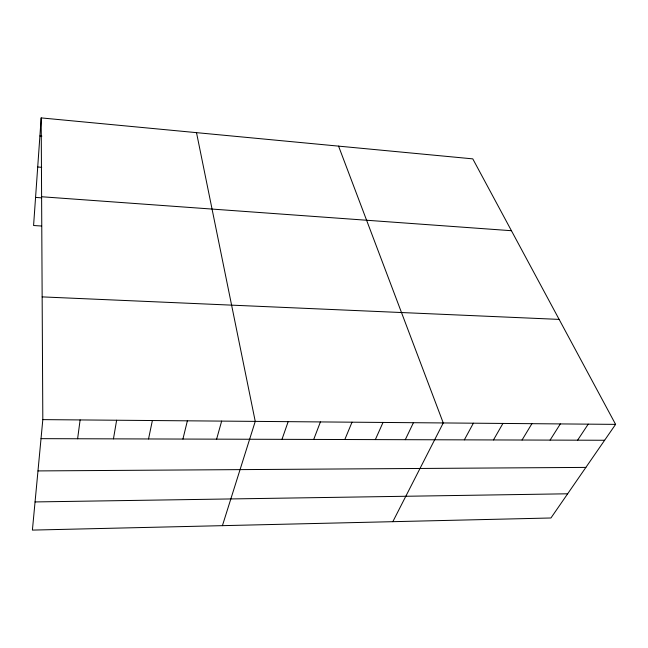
<?xml version="1.0" encoding="UTF-8"?>
<svg xmlns="http://www.w3.org/2000/svg" width="648" height="648" viewBox="0 0 648 648"><rect width="100%" height="100%" fill="white"/><g stroke="black" fill="none" stroke-linecap="round" stroke-linejoin="round"><path stroke-width="0.97" d="M41.18 117.904L42.817 419.62L32.4 530.096L550.938 517.987L615.6 424.375L472.789 158.865L41.18 117.904L33.583 225.512L41.48 226.014M77.614 438.761L80.117 419.928M113.449 438.866L116.632 420.236M148.538 438.963L152.377 420.528M182.922 439.06L187.377 420.819M216.61 439.158L221.656 421.103M222.418 525.658L255.247 421.386L196.506 132.646M281.985 439.344L288.158 421.662M313.713 439.433L320.412 421.929M344.825 439.522L352.026 422.188M375.346 439.603L383.025 422.447M405.284 439.692L413.432 422.699M392.826 521.681L443.248 422.95L338.564 146.124M464.341 439.862L473.372 423.201M493.468 439.943L502.921 423.444M522.045 440.024L531.903 423.687M550.087 440.105L560.334 423.922M577.611 440.178L588.222 424.148M35.057 501.933L567.656 493.792M37.981 470.918L585.881 467.402M41.026 438.656L604.633 440.259M42.817 419.62L615.6 424.375M42.152 296.889L559.135 319.399M41.61 196.749L511.434 230.712M35.567 197.413L41.399 197.826M37.714 166.998L41.699 167.322M39.909 135.95L41.869 136.129"/></g></svg>
